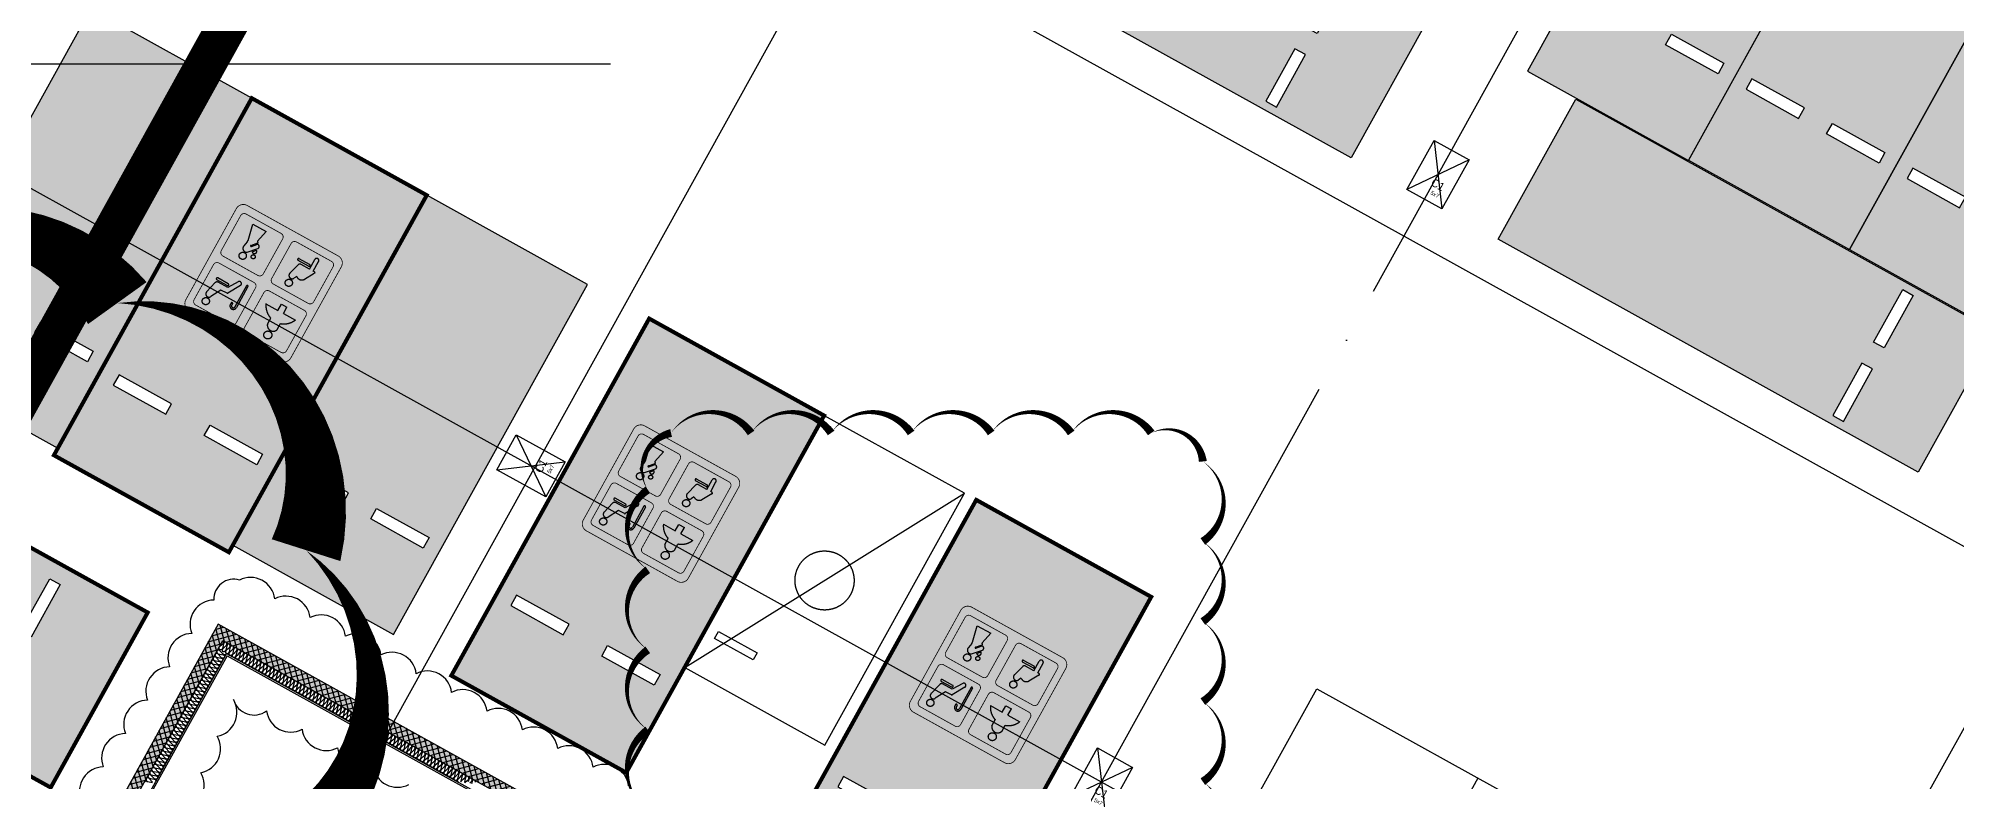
# Model space of a CAD drawing. Header units: millimetres. Extents: x -21000 to 567700, y 435000 to 850800.
# Drawn here: x 247800 to 271770, y 632910 to 642194 of the extents above; entities that cross this region are included whole.
import ezdxf
from ezdxf.xclip import XClip

# ---------------------------------------------------------------- set-up
doc = ezdxf.new("R2010")
doc.units = ezdxf.units.MM
doc.header["$LTSCALE"] = 700
doc.header["$XCLIPFRAME"] = 2
for name, pattern in [('AB_Pbase$0$주차장기둥$0$CEN', [62, 60, -1, 0, -1]), ('HIDDEN', [9.525, 6.35, -3.175]), ('p_구조전체평면도중심선$0$AB_Pbase$0$HIDDEN', [9.525, 6.35, -3.175])]:
    doc.linetypes.add(name, pattern=pattern)
doc.layers.get('0').update_dxf_attribs({"color": 2})
doc.layers.get('Defpoints').update_dxf_attribs({"color": 171})
for name, color, linetype in [('AB_Pbase$0$ELE8', 8, 'Continuous'), ('AB_Pbase$0$FIN', 6, 'Continuous'), ('AB_Pbase$0$INS', 8, 'Continuous'), ('AB_Pbase$0$WAL', 3, 'Continuous'), ('AB_Pbase$0$경량벽체 세대창고 모듈', 4, 'HIDDEN'), ('AB_Pbase$0$주차(경형)', 9, 'Continuous'), ('AB_Pbase$0$주차-sol', 254, 'Continuous'), ('AB_Pbase$0$주차-여행', 221, 'Continuous'), ('AB_Pbase$0$주차-일반', 9, 'Continuous'), ('AB_Pbase$0$주차-장애인', 8, 'Continuous'), ('AB_Pbase$0$주차장기둥$0$CEN_P', 244, 'AB_Pbase$0$주차장기둥$0$CEN'), ('LEVEL', 3, 'Continuous'), ('p_구조전체평면도중심선$0$# 공구분할', 3, 'Continuous'), ('rev_190108', 230, 'Continuous')]:
    doc.layers.add(name, color=color, linetype=linetype)
doc.layers.add('AB_Pbase$0$주차-카운터', color=151, linetype='Continuous', plot=False)
doc.layers.add('AB_Pbase$0$주차장기둥$0$DEFPOINT', color=247, linetype='Continuous', plot=False)
doc.styles.add('AB_Pbase$0$주차장기둥$0$맑은 고딕', font='')
doc.styles.get('AB_Pbase$0$주차장기둥$0$맑은 고딕').set_extended_font_data('Dotum')

# ---------------------------------------------------------------- blocks, each defined once
blk = doc.blocks.new('B')
at = {"layer": 'LEVEL'}
for p, q in [((-563, 2838), (-563, -362)), ((-2163, 1238), (9382, 1238))]:
    blk.add_line(p, q, dxfattribs=at)
blk.add_circle((-563, 1238), 800, dxfattribs=at)
for points in [[(-563, 438), (-563, 2038), (237, 1238), (-1363, 1238)], [(-1363, 1238), (-563, 2038), (-1350, 1379), (-702, 2025)], [(-1350, 1379), (-702, 2025), (-1315, 1515), (-836, 1989)], [(-1315, 1515), (-836, 1989), (-1251, 1647), (-966, 1928)], [(-1251, 1647), (-966, 1928), (-1177, 1752), (-1076, 1852)], [(-563, 438), (237, 1238), (-421, 450), (225, 1099)], [(-421, 450), (225, 1099), (-286, 486), (189, 964)], [(-286, 486), (189, 964), (-154, 549), (127, 835)], [(-154, 549), (127, 835), (-49, 623), (51, 724)]]:
    blk.add_solid(points, dxfattribs=at)
blk = doc.blocks.new('AB_Pbase$0$주차장기둥$0$cen 2bl 지하')
at = {"layer": 'AB_Pbase$0$주차장기둥$0$CEN_P', "color": 5}
for p, q in [((-64186, 73137), (-64186, 259453)), ((-46986, 107083), (-46986, 259389)), ((-56086, 71997), (-56086, 125025)), ((-127186, 116183), (-38181, 116183)), ((-136841, 108383), (-46986, 108383))]:
    blk.add_line(p, q, dxfattribs=at)
blk = doc.blocks.new('AB_Pbase$0$주차장기둥$0$p기둥 5x7')
blk.add_lwpolyline([(-250, 350), (250, 350), (250, -350), (-250, -350)], close=True)
at = {"layer": 'AB_Pbase$0$주차장기둥$0$DEFPOINT'}
for p, q in [((250, 350), (-250, -350)), ((-250, 350), (250, -350))]:
    blk.add_line(p, q, dxfattribs=at)
at = {"layer": 'AB_Pbase$0$주차장기둥$0$DEFPOINT', "color": 6, "style": 'AB_Pbase$0$주차장기둥$0$맑은 고딕'}
for s, height, p in [('C1', 100, (-24, -160)), ('5x7', 50, (29, -259))]:
    blk.add_text(s, height=height, rotation=0, dxfattribs=at).set_placement(p)
blk = doc.blocks.new('AB_Pbase$0$주차장기둥')
for name, p, rotation in [('AB_Pbase$0$주차장기둥$0$cen 2bl 지하', (36992, -11667), 1.99999810188403), ('AB_Pbase$0$주차장기둥$0$p기둥 5x7', (-23145, 103363), 1.999998101883721), ('AB_Pbase$0$주차장기둥$0$p기둥 5x7', (-22842, 94693), 1.999998101883667), ('AB_Pbase$0$주차장기둥$0$p기둥 5x7', (-30987, 94408), 91.99999810188433)]:
    blk.add_blockref(name, p, dxfattribs=dict(rotation=rotation))
blk = doc.blocks.new('AB_Pbase$0$AB_Pbase-C1BCB056C')
at = {"layer": 'AB_Pbase$0$주차-여행'}
h = blk.add_hatch(color=170, dxfattribs=at)
h.dxf.hatch_style = 1
edge = h.paths.add_edge_path()
edge.add_line((105, 5), (1405, 5))
edge.add_arc((1405, 105), 100, 270, 360)
edge.add_line((1505, 105), (1505, 1405))
edge.add_arc((1405, 1405), 100, 0, 90)
edge.add_line((1405, 1505), (105, 1505))
edge.add_arc((105, 1405), 100, 90, 180)
edge.add_line((5, 1405), (5, 105))
edge.add_arc((105, 105), 100, 180, 270)
h = blk.add_hatch(color=255, dxfattribs=at)
h.dxf.hatch_style = 1
h.paths.add_polyline_path([(465, 1094), (465, 1180, 0.714286), (325, 1180), (325, 1094, 0.219224), (185, 965), (355, 965), (355, 875), (435, 875), (435, 965), (605, 965, 0.219224)])
h.paths.add_polyline_path([(445, 1295, 1), (345, 1295, 1)])
h.paths.add_polyline_path([(905, 1187), (905, 887, 1), (925, 887), (925, 1187, -1), (970, 1187), (970, 1167, 1), (990, 1167), (990, 1187, 1)])
h.paths.add_polyline_path([(1323, 1301, 1), (1233, 1301, 1)])
h.paths.add_polyline_path([(1326, 1193, 0.878579), (1252, 1222), (1178, 1090), (1094, 1086, 0.258599), (1086, 1081), (994, 920, 0.979199), (1041, 893), (1120, 1020), (1258, 1020, 0.342105), (1287, 1042)])
h.paths.add_polyline_path([(1288, 1000), (1138, 1000, 1), (1138, 975), (1288, 975, 1)], flags=17)
h.paths.add_polyline_path([(437, 598, 1), (527, 598, 1)])
h.paths.add_polyline_path([(528, 486, 0.88788), (453, 517), (433, 482, 0.415611), (332, 466), (259, 343, 0.192889), (258, 335, 0.480795), (267, 323), (285, 323), (285, 186, 1), (340, 186), (340, 323), (460, 323, 0.335846), (488, 345)])
h.paths.add_polyline_path([(516, 297), (366, 297, 1), (366, 272), (516, 272, 1)], flags=17)
h.paths.add_polyline_path([(1053, 529, 1), (1002, 529, 1)])
h.paths.add_polyline_path([(1071, 480, 1.194973), (1032, 437)])
h.paths.add_polyline_path([(1196, 466, 0.70337), (1123, 516), (1027, 409, 1), (1064, 375), (1111, 428, -1), (1122, 418), (1063, 351, 0.482877), (1064, 343), (1073, 339, -0.332101), (1075, 333), (1040, 174), (1231, 174), (1185, 381, -0.096684), (1185, 402)])
h.paths.add_polyline_path([(1194, 582, 1), (1104, 582, 1)])
at = {"layer": 'AB_Pbase$0$주차-여행', "color": 255}
for p, q in [((1178, 1090), (1252, 1222)), ((355, 965), (185, 965)), ((325, 1180), (325, 1094)), ((355, 965), (355, 875)), ((605, 965), (435, 965)), ((435, 965), (435, 875)), ((465, 1180), (465, 1094)), ((905, 887), (905, 1187)), ((925, 887), (925, 1187)), ((970, 1167), (970, 1187)), ((990, 1167), (990, 1187)), ((994, 920), (1086, 1081)), ((1041, 893), (1120, 1020)), ((1094, 1086), (1178, 1090)), ((1120, 1020), (1258, 1020)), ((1138, 1000), (1288, 1000)), ((1138, 975), (1288, 975)), ((1287, 1042), (1326, 1193)), ((435, 875), (355, 875)), ((433, 482), (453, 517)), ((528, 486), (488, 345)), ((1123, 516), (1027, 409)), ((1071, 480), (1032, 437)), ((257, 333), (257, 338)), ((259, 343), (332, 466)), ((267, 323), (285, 323)), ((285, 323), (285, 186)), ((340, 323), (460, 323)), ((340, 323), (340, 186)), ((366, 297), (516, 297)), ((366, 272), (516, 272)), ((1075, 333), (1040, 174)), ((1122, 418), (1063, 351)), ((1111, 428), (1064, 375)), ((1073, 339), (1064, 343)), ((1185, 402), (1196, 466)), ((1185, 381), (1231, 174)), ((1231, 174), (1040, 174))]:
    blk.add_line(p, q, dxfattribs=at)
at = {"layer": 'AB_Pbase$0$주차-여행', "color": 255, "const_width": 10}
for points in [[(105, 5), (1405, 5, 0.414214), (1505, 105), (1505, 1405, 0.414214), (1405, 1505), (105, 1505, 0.414214), (5, 1405), (5, 105, 0.414214)], [(145, 805), (645, 805, 0.414214), (695, 855), (695, 1355, 0.414214), (645, 1405), (145, 1405, 0.414214), (95, 1355), (95, 855, 0.414214)], [(865, 805), (1365, 805, 0.414214), (1415, 855), (1415, 1355, 0.414214), (1365, 1405), (865, 1405, 0.414214), (815, 1355), (815, 855, 0.414214)], [(145, 105), (645, 105, 0.414214), (695, 155), (695, 655, 0.414214), (645, 705), (145, 705, 0.414214), (95, 655), (95, 155, 0.414214)], [(865, 105), (1365, 105, 0.414214), (1415, 155), (1415, 655, 0.414214), (1365, 705), (865, 705, 0.414214), (815, 655), (815, 155, 0.414214)]]:
    blk.add_lwpolyline(points, format="xyb", close=True, dxfattribs=at)
at = {"layer": 'AB_Pbase$0$주차-여행', "color": 255}
for centre, radius in [((395, 1295), 50), ((1278, 1301), 45), ((482, 598), 45), ((1028, 529), 25.7), ((1149, 582), 45)]:
    blk.add_circle(centre, radius, dxfattribs=at)
for centre, radius, start, end in [((395, 1156), 74, 18.9246, 161.0754), ((948, 1187), 42.5, 0, 180), ((948, 1187), 22.5, 0, 180), ((1287, 1203), 40, 345.5444, 150.7519), ((395, 877), 227, 107.9202, 157.3801), ((395, 877), 227, 22.6199, 72.0798), ((980, 1167), 10, 180, 0), ((1094, 1076), 10, 92.4323, 150.4282), ((1138, 987), 12.5, 90, 270), ((1258, 1050), 30, 270, 345.5444), ((1288, 987), 12.5, 270, 90), ((915, 887), 10, 180, 0), ((1018, 907), 27, 150.4282, 328.0196), ((391, 424), 72.3, 54.3449, 144.618), ((489, 497), 41, 344.2578, 150.6627), ((1048, 462), 29, 37.898, 238.2024), ((1151, 478), 46.8, 345.409, 125.8947), ((267, 338), 10, 149.0416, 180), ((267, 333), 10, 180, 270), ((366, 284), 12.5, 90, 270), ((460, 353), 30, 270, 344.2578), ((516, 284), 12.5, 270, 90), ((1046, 392), 25, 138.0502, 318.0502), ((1066, 348), 5, 138.0502, 241.1496), ((1070, 334), 5, 347.664, 61.1496), ((1117, 423), 7.5, 318.0502, 138.0502), ((1239, 393), 55, 170.2464, 192.336), ((312, 186), 27.5, 180, 0)]:
    blk.add_arc(centre, radius, start, end, dxfattribs=at)
blk = doc.blocks.new('AB_Pbase$0$AB_Pbase-여행주차_')
at = {"layer": 'AB_Pbase$0$주차-sol'}
h = blk.add_hatch(color=252, dxfattribs=at)
h.paths.add_polyline_path([(54378012, -70102334), (54378012, -70097234), (54375512, -70097234), (54375512, -70102334)])
h.paths.add_polyline_path([(54377037, -70098359), (54377037, -70098509), (54377787, -70098509), (54377787, -70098359)], flags=16)
h.paths.add_polyline_path([(54376487, -70098359), (54376487, -70098509), (54375737, -70098509), (54375737, -70098359)], flags=16)
at = {"layer": 'AB_Pbase$0$주차-여행', "const_width": 50}
blk.add_lwpolyline([(54378012, -70102334), (54378012, -70097234), (54375512, -70097234), (54375512, -70102334)], close=True, dxfattribs=at)
at = {"layer": 'AB_Pbase$0$주차-여행', "color": 5, "ltscale": 600}
for points in [[(54376487, -70098359), (54376487, -70098509), (54375737, -70098509), (54375737, -70098359)], [(54377037, -70098359), (54377037, -70098509), (54377787, -70098509), (54377787, -70098359)]]:
    blk.add_lwpolyline(points, close=True, dxfattribs=at)
at = {"layer": 'AB_Pbase$0$주차-여행', "xscale": 1.000000000002362, "yscale": 1.000000000002362, "zscale": 1.000000000002362}
blk.add_blockref('AB_Pbase$0$AB_Pbase-C1BCB056C', (54376007, -70101139), dxfattribs=at)
blk = doc.blocks.new('AB_Pbase$0$주차일반')
at = {"layer": 'AB_Pbase$0$주차-sol'}
h = blk.add_hatch(color=254, dxfattribs=at)
h.dxf.hatch_style = 1
h.paths.add_polyline_path([(0, 0), (-2300, 0), (-2300, -5000), (0, -5000)])
h.paths.add_polyline_path([(-200, -3725), (-200, -3875), (-950, -3875), (-950, -3725)], flags=16)
h.paths.add_polyline_path([(-1350, -3725), (-1350, -3875), (-2100, -3875), (-2100, -3725)], flags=16)
at = {"layer": 'AB_Pbase$0$주차-일반', "color": 6}
for points in [[(0, 0), (0, -5000), (-2300, -5000), (-2300, 0)], [(-1350, -3875), (-1350, -3725), (-2100, -3725), (-2100, -3875)], [(-950, -3875), (-950, -3725), (-200, -3725), (-200, -3875)]]:
    blk.add_lwpolyline(points, close=True, dxfattribs=at)
blk = doc.blocks.new('AB_Pbase$0$주차(경형)')
at = {"layer": 'AB_Pbase$0$주차(경형)'}
blk.add_lwpolyline([(2000, -3600), (2000, 0), (0, 0), (0, -3600), (2000, -3600)], dxfattribs=at)
blk.add_lwpolyline([(150, -3000), (700, -3000), (700, -3100), (150, -3100)], close=True, dxfattribs=at)
at = {"layer": 'AB_Pbase$0$주차-카운터', "extrusion": (1.3e-15, -4.51775e-07, 1)}
blk.add_line((0, -3600, 0), (2000, 0), dxfattribs=at)
blk.add_circle((1000, -1800), 369, dxfattribs=at)
blk = doc.blocks.new('AB_Pbase$0$주차-일반(평행)')
at = {"layer": 'AB_Pbase$0$주차-sol'}
h = blk.add_hatch(color=256, dxfattribs=at)
h.dxf.hatch_style = 1
h.paths.add_polyline_path([(0, 0), (0, -2000), (6000, -2000), (6000, 0)])
h.paths.add_polyline_path([(1275, -850), (1125, -850), (1125, -100), (1275, -100)], flags=16)
h.paths.add_polyline_path([(1275, -1150), (1275, -1900), (1125, -1900), (1125, -1150)], flags=16)
at = {"layer": 'AB_Pbase$0$주차-일반', "color": 6}
for points in [[(6000, 0), (0, 0), (0, -2000), (6000, -2000)], [(1125, -850), (1275, -850), (1275, -100), (1125, -100)], [(1125, -1150), (1275, -1150), (1275, -1900), (1125, -1900)]]:
    blk.add_lwpolyline(points, close=True, dxfattribs=at)
blk = doc.blocks.new('AB_Pbase$0$C2FA95CCC')
at = {"layer": 'AB_Pbase$0$주차-장애인'}
for p, q in [((2592, 5000), (2300, 4708)), ((2800, 5000), (2300, 4500)), ((3300, 4668), (2300, 3668)), ((3300, 4460), (2300, 3460)), ((3300, 3628), (2300, 2628)), ((3300, 3421), (2300, 2421)), ((1347, 2209), (1407, 2898)), ((1272, 2788), (1303, 2785)), ((1303, 2785), (1278, 2500)), ((1278, 2500), (930, 2500)), ((930, 2500), (930, 2407)), ((930, 2407), (1270, 2407)), ((1270, 2407), (1261, 2303)), ((1435, 2381), (1442, 2466)), ((3300, 2589), (2300, 1589)), ((785, 2303), (536, 1815)), ((577, 1689), (842, 2209)), ((1261, 2303), (785, 2303)), ((842, 2209), (1347, 2209)), ((3300, 2381), (2300, 1381)), ((415, 1877), (373, 1793)), ((373, 1793), (577, 1689)), ((415, 1877), (536, 1815)), ((679, 1768), (725, 1857)), ((3300, 1549), (2300, 549)), ((3300, 1341), (2300, 341)), ((3300, 509), (2791, 0)), ((3300, 301), (2999, 0))]:
    blk.add_line(p, q, dxfattribs=at)
at = {"layer": 'AB_Pbase$0$주차-장애인', "color": 6}
for p, q in [((2300, 0), (2300, 5000)), ((918, 4069), (218, 4069)), ((218, 4069), (218, 3922)), ((918, 3922), (218, 3922)), ((918, 4069), (918, 3922)), ((1418, 4069), (2118, 4069)), ((1418, 4069), (1418, 3922)), ((1418, 3922), (2118, 3922)), ((2118, 4069), (2118, 3922))]:
    blk.add_line(p, q, dxfattribs=at)
blk.add_lwpolyline([(3300, 0), (3300, 0), (3300, 5000), (0, 5000), (0, 0), (3300, 0)], dxfattribs=at)
at = {"layer": 'AB_Pbase$0$주차-장애인'}
for centre, radius, start, end in [((1286, 2908), 121, 355, 265), ((1168, 2000), 541, 205.4276, 59.4924), ((1168, 2000), 466, 197.9259, 55)]:
    blk.add_arc(centre, radius, start, end, dxfattribs=at)
blk = doc.blocks.new('AB_Pbase$0$pppaaa_1_1')
at = {"layer": 'AB_Pbase$0$주차(경형)', "extrusion": (-0.01218, -0.021973, 0.999684)}
blk.add_blockref('AB_Pbase$0$주차(경형)', (-83740, 682235, -17145), dxfattribs=at)
at = {"layer": 'AB_Pbase$0$주차-여행'}
for p, rotation in [((13824254, -87034420), 150.9999951359076), ((13829220, -87037173), 150.9999951359076), ((87919361, 14209096), 240.9999951355171), ((13833307, -87039438), 150.9999951355166)]:
    blk.add_blockref('AB_Pbase$0$AB_Pbase-여행주차_', p, dxfattribs=dict(at, rotation=rotation))
at = {"layer": 'AB_Pbase$0$주차-일반', "xscale": -1}
for name, p, rotation in [('AB_Pbase$0$주차일반', (268831, 646159), 330.9999951351813), ('AB_Pbase$0$주차-일반(평행)', (265175, 642452), 330.9999951355536), ('AB_Pbase$0$주차일반', (270843, 645044), 330.9999951351813), ('AB_Pbase$0$주차일반', (272855, 643929), 330.9999951351813), ('AB_Pbase$0$주차일반', (248454, 642563), 330.9999951351696), ('AB_Pbase$0$주차-일반(평행)', (272260, 638525), 330.9999951355536), ('AB_Pbase$0$주차일반', (252652, 640235), 330.9999951351696)]:
    blk.add_blockref(name, p, dxfattribs=dict(at, rotation=rotation))
at = {"layer": 'AB_Pbase$0$주차-장애인', "ltscale": 600, "xscale": -1, "rotation": 150.9999951356497}
blk.add_blockref('AB_Pbase$0$C2FA95CCC', (263776, 634069, 0), dxfattribs=at)
blk = doc.blocks.new('AB_Pbase')
at = {"layer": 'AB_Pbase$0$ELE8'}
h = blk.add_hatch(dxfattribs=at)
h.set_pattern_fill('NET', color=256, scale=20, angle=15.182184)
h.paths.add_polyline_path([(242568, 621077), (244589, 619957), (244661, 620088), (242510, 621281), (235028, 607783), (226425, 599184), (258210, 567382), (260268, 566241), (260341, 566372), (258301, 567503), (226637, 599184), (235149, 607692)])
h.paths.add_polyline_path([(247382, 630071), (247513, 629998), (244996, 625457), (246273, 624749), (245111, 622652), (244979, 622725), (246069, 624691), (244792, 625398)])
h.paths.add_polyline_path([(247988, 631164), (247877, 630963), (248008, 630890), (248119, 631092)])
h.paths.add_polyline_path([(255793, 631520), (255866, 631651), (250046, 634877), (248483, 632056), (248614, 631984), (250105, 634673)])
at = {"layer": 'AB_Pbase$0$경량벽체 세대창고 모듈'}
h = blk.add_hatch(dxfattribs=at)
h.set_pattern_fill('격자1', color=256)
h.set_pattern_definition([(360, (0, 0), (0, 1), []), (90, (0, 0), (-1, -1e-16), [])])
h.paths.add_polyline_path([(242568, 621077), (242641, 621208), (242510, 621281), (235028, 607783), (226425, 599184), (258210, 567382), (260268, 566241), (260341, 566372), (258301, 567503), (226637, 599184), (235149, 607692)])
h.paths.add_polyline_path([(247382, 630071), (247513, 629998), (244996, 625457), (246273, 624749), (245111, 622652), (244979, 622725), (246069, 624691), (244792, 625398)])
h.paths.add_polyline_path([(247988, 631164), (247877, 630963), (248008, 630890), (248119, 631092)])
h.paths.add_polyline_path([(255793, 631520), (255866, 631651), (250046, 634877), (248483, 632056), (248614, 631984), (250105, 634673)])
at = {"layer": 'AB_Pbase$0$FIN'}
for p, q in [((250151, 634510), (248729, 631943)), ((250151, 634510), (254979, 631834)), ((250159, 634483), (248736, 631916)), ((250159, 634483), (254952, 631826))]:
    blk.add_line(p, q, dxfattribs=at)
at = {"layer": 'AB_Pbase$0$INS'}
for points in [[(250148, 634504), (250137, 634495), (250123, 634493), (250111, 634500), (250068, 634545), (250057, 634552), (250042, 634550), (250031, 634541), (250029, 634527), (250036, 634514), (250047, 634508), (250109, 634495), (250121, 634489), (250127, 634476), (250125, 634462), (250114, 634453), (250100, 634451), (250088, 634458), (250045, 634503), (250033, 634510), (250019, 634508), (250008, 634499), (250006, 634485), (250012, 634472), (250024, 634466), (250086, 634453), (250097, 634447), (250104, 634434), (250101, 634420), (250091, 634411), (250076, 634409), (250065, 634416), (250022, 634461), (250010, 634468), (249995, 634466), (249985, 634457), (249983, 634443), (249989, 634430), (250001, 634424), (250062, 634411), (250074, 634405), (250080, 634392), (250078, 634378), (250068, 634369), (250053, 634367), (250042, 634374), (249998, 634419), (249987, 634426), (249972, 634424), (249962, 634415), (249959, 634401), (249966, 634388), (249977, 634382), (250039, 634369), (250051, 634363), (250057, 634350), (250055, 634336), (250044, 634327), (250030, 634325), (250018, 634332), (249975, 634377), (249964, 634384), (249949, 634382), (249938, 634373), (249936, 634359), (249943, 634346), (249954, 634340), (250016, 634327), (250027, 634321), (250034, 634308), (250032, 634294), (250021, 634285), (250007, 634283), (249995, 634290), (249952, 634336), (249940, 634342), (249926, 634340), (249915, 634331), (249913, 634317), (249919, 634304), (249931, 634298), (249993, 634285), (250004, 634279), (250011, 634266), (250008, 634252), (249998, 634243), (249983, 634241), (249972, 634248), (249929, 634294), (249917, 634300), (249902, 634298), (249892, 634289), (249890, 634275), (249896, 634262), (249908, 634256), (249969, 634243), (249981, 634237), (249987, 634224), (249985, 634210), (249975, 634201), (249960, 634199), (249948, 634206), (249905, 634252), (249894, 634258), (249879, 634256), (249869, 634247), (249866, 634233), (249873, 634220), (249884, 634214), (249946, 634201), (249958, 634195), (249964, 634182), (249962, 634168), (249951, 634159), (249937, 634157), (249925, 634164), (249882, 634210), (249870, 634216), (249856, 634214), (249845, 634205), (249843, 634191), (249849, 634178), (249861, 634172), (249923, 634159), (249934, 634153), (249941, 634140), (249939, 634126), (249928, 634117), (249913, 634115), (249902, 634122), (249859, 634168), (249847, 634174), (249833, 634172), (249822, 634163), (249820, 634149), (249826, 634136), (249838, 634130), (249900, 634118), (249911, 634111), (249918, 634098), (249915, 634084), (249905, 634075), (249890, 634073), (249879, 634080), (249835, 634126), (249824, 634132), (249809, 634130), (249799, 634121), (249797, 634107), (249803, 634094), (249814, 634088), (249876, 634076), (249888, 634069), (249894, 634056), (249892, 634042), (249881, 634033), (249867, 634031), (249855, 634038), (249812, 634084), (249801, 634090), (249786, 634088), (249775, 634079), (249773, 634065), (249780, 634052), (249791, 634046), (249853, 634034), (249865, 634027), (249871, 634014), (249869, 634000), (249858, 633991), (249844, 633989), (249832, 633996), (249789, 634042), (249777, 634048), (249763, 634047), (249752, 634037), (249750, 634023), (249756, 634010), (249768, 634004), (249830, 633992), (249841, 633985), (249848, 633972), (249846, 633958), (249835, 633949), (249820, 633947), (249809, 633954), (249766, 634000), (249754, 634006), (249740, 634005), (249729, 633995), (249727, 633981), (249733, 633968), (249745, 633962), (249806, 633950), (249818, 633943), (249824, 633930), (249822, 633916), (249812, 633907), (249797, 633905), (249786, 633912), (249742, 633958), (249731, 633964), (249716, 633963), (249706, 633953), (249703, 633939), (249710, 633926), (249721, 633920), (249783, 633908), (249795, 633901), (249801, 633888), (249799, 633874), (249788, 633865), (249774, 633863), (249762, 633870), (249719, 633916), (249708, 633922), (249693, 633921), (249682, 633911), (249680, 633897), (249687, 633884), (249698, 633878), (249760, 633866), (249771, 633859), (249778, 633846), (249776, 633832), (249765, 633823), (249751, 633821), (249739, 633828), (249696, 633874), (249684, 633880), (249670, 633879), (249659, 633869), (249657, 633855), (249663, 633842), (249675, 633836), (249737, 633824), (249748, 633817), (249755, 633804), (249752, 633790), (249742, 633781), (249727, 633779), (249716, 633786), (249673, 633832), (249661, 633838), (249646, 633837), (249636, 633827), (249634, 633814), (249640, 633800), (249652, 633794), (249713, 633782), (249725, 633775), (249731, 633762), (249729, 633748), (249719, 633739), (249704, 633737), (249692, 633744), (249649, 633790), (249638, 633796), (249623, 633795), (249613, 633785), (249610, 633772), (249617, 633758), (249628, 633752), (249690, 633740), (249702, 633733), (249708, 633720), (249706, 633706), (249695, 633697), (249681, 633695), (249669, 633702), (249626, 633748), (249614, 633754), (249600, 633753), (249589, 633743), (249587, 633730), (249594, 633716), (249605, 633710), (249667, 633698), (249678, 633691), (249685, 633678), (249683, 633664), (249672, 633655), (249657, 633654), (249646, 633660), (249603, 633706), (249591, 633712), (249577, 633711), (249566, 633701), (249564, 633688), (249570, 633674), (249582, 633668), (249644, 633656), (249655, 633649), (249662, 633636), (249659, 633622), (249649, 633613), (249634, 633612), (249623, 633618), (249579, 633664), (249568, 633670), (249553, 633669), (249543, 633659), (249541, 633646), (249547, 633632), (249559, 633626), (249620, 633614), (249632, 633607), (249638, 633594), (249636, 633580), (249625, 633571), (249611, 633570), (249599, 633576), (249556, 633622), (249545, 633628), (249530, 633627), (249519, 633617), (249517, 633604), (249524, 633590), (249535, 633584), (249597, 633572), (249609, 633565), (249615, 633552), (249613, 633538), (249602, 633529), (249588, 633528), (249576, 633534), (249533, 633580), (249521, 633586), (249507, 633585), (249496, 633575), (249494, 633562), (249500, 633548), (249512, 633542), (249574, 633530), (249585, 633523), (249592, 633510), (249590, 633496), (249579, 633487), (249564, 633486), (249553, 633492), (249510, 633538), (249498, 633544), (249484, 633543), (249473, 633534), (249471, 633520), (249477, 633506), (249489, 633500), (249550, 633488), (249562, 633481), (249568, 633468), (249566, 633454), (249556, 633445), (249541, 633444), (249530, 633450), (249486, 633496), (249475, 633502), (249460, 633501), (249450, 633492), (249447, 633478), (249454, 633464), (249465, 633458), (249527, 633446), (249539, 633439), (249545, 633426), (249543, 633412), (249532, 633403), (249518, 633402), (249506, 633408), (249463, 633454), (249452, 633460), (249437, 633459), (249426, 633450), (249424, 633436), (249431, 633423), (249442, 633416), (249504, 633404), (249515, 633397), (249522, 633384), (249520, 633370), (249509, 633361), (249495, 633360), (249483, 633366), (249440, 633412), (249428, 633418), (249414, 633417), (249403, 633408), (249401, 633394), (249407, 633381), (249419, 633374), (249481, 633362), (249492, 633355), (249499, 633342), (249496, 633328), (249486, 633319), (249471, 633318), (249460, 633324), (249417, 633370), (249405, 633376), (249390, 633375), (249380, 633366), (249378, 633352), (249384, 633339), (249396, 633332), (249457, 633320), (249469, 633313), (249475, 633300), (249473, 633286), (249463, 633277), (249448, 633276), (249436, 633282), (249393, 633328), (249382, 633334), (249367, 633333), (249357, 633324), (249354, 633310), (249361, 633297), (249372, 633290), (249434, 633278), (249446, 633271), (249452, 633258), (249450, 633244), (249439, 633235), (249425, 633234), (249413, 633240), (249370, 633286), (249358, 633292), (249344, 633291), (249333, 633282), (249331, 633268), (249338, 633255), (249349, 633248), (249411, 633236), (249422, 633229), (249429, 633216), (249427, 633202), (249416, 633193), (249401, 633192), (249390, 633198), (249347, 633244), (249335, 633250), (249321, 633249), (249310, 633240), (249308, 633226), (249314, 633213), (249326, 633206), (249388, 633194), (249399, 633188), (249406, 633174), (249403, 633160), (249393, 633151), (249378, 633150), (249367, 633156), (249323, 633202), (249312, 633208), (249297, 633207), (249287, 633198), (249285, 633184), (249291, 633171), (249303, 633164), (249364, 633152), (249376, 633146), (249382, 633132), (249380, 633118), (249369, 633109), (249355, 633108), (249343, 633114), (249300, 633160), (249289, 633166), (249274, 633165), (249264, 633156), (249261, 633142), (249268, 633129), (249279, 633122), (249341, 633110), (249353, 633104), (249359, 633090), (249357, 633077), (249346, 633067), (249332, 633066), (249320, 633072), (249277, 633118), (249265, 633124), (249251, 633123), (249240, 633114), (249238, 633100), (249244, 633087), (249256, 633080), (249318, 633068), (249329, 633062), (249336, 633048), (249334, 633035), (249323, 633025), (249308, 633024), (249297, 633030), (249254, 633076), (249242, 633082), (249228, 633081), (249217, 633072), (249215, 633058), (249221, 633045), (249233, 633038), (249295, 633026), (249306, 633020), (249312, 633006), (249310, 632993), (249300, 632983), (249285, 632982), (249274, 632988), (249230, 633034), (249219, 633040), (249204, 633039), (249194, 633030), (249191, 633016), (249198, 633003), (249209, 632996), (249271, 632984), (249283, 632978), (249289, 632964), (249287, 632951), (249276, 632941), (249262, 632940), (249250, 632946), (249207, 632992), (249196, 632998), (249181, 632997), (249170, 632988), (249168, 632974), (249175, 632961), (249186, 632954), (249248, 632942), (249260, 632936), (249266, 632922), (249264, 632909)], [(249227, 632904), (249184, 632950), (249172, 632957), (249158, 632955), (249147, 632946), (249145, 632932), (249151, 632919), (249163, 632912), (249225, 632900)], [(249161, 632908), (249149, 632915), (249134, 632913), (249124, 632904)], [(253263, 632903), (253262, 632917), (253253, 632928), (253239, 632930), (253226, 632924), (253220, 632912), (253213, 632881)], [(253192, 632893), (253215, 632915), (253221, 632927), (253221, 632940), (253211, 632951), (253197, 632953), (253184, 632947), (253178, 632935), (253171, 632905)], [(253128, 632894), (253150, 632916), (253173, 632938), (253179, 632950), (253179, 632964), (253169, 632974), (253155, 632977), (253142, 632970), (253136, 632959), (253129, 632928), (253123, 632897)], [(253079, 632906), (253086, 632918), (253108, 632940), (253131, 632962), (253137, 632973), (253137, 632987), (253127, 632998), (253113, 633000), (253100, 632993), (253094, 632982), (253087, 632951), (253081, 632921), (253074, 632909)], [(253048, 632904), (253039, 632915), (253037, 632929), (253044, 632941), (253066, 632963), (253089, 632985), (253095, 632996), (253095, 633010), (253085, 633021), (253071, 633023), (253058, 633017), (253052, 633005), (253045, 632975), (253039, 632944), (253032, 632932), (253020, 632925), (253006, 632928), (252997, 632938), (252995, 632953), (253002, 632964), (253024, 632986), (253047, 633008), (253053, 633020), (253053, 633034), (253043, 633044), (253029, 633046), (253016, 633040), (253010, 633028), (253003, 632998), (252997, 632967), (252990, 632956), (252978, 632949), (252964, 632951), (252955, 632961), (252953, 632976), (252960, 632988), (252982, 633009), (253005, 633031), (253011, 633043), (253011, 633057), (253001, 633067), (252988, 633070), (252974, 633063), (252968, 633052), (252961, 633021), (252955, 632990), (252948, 632979), (252936, 632972), (252922, 632974), (252913, 632985), (252911, 632999), (252918, 633011), (252940, 633033), (252963, 633055), (252969, 633066), (252969, 633080), (252959, 633091), (252946, 633093), (252932, 633086), (252926, 633075), (252919, 633044), (252913, 633014), (252906, 633002), (252894, 632995), (252880, 632997), (252871, 633008), (252869, 633023), (252876, 633034), (252898, 633056), (252921, 633078), (252927, 633089), (252927, 633103), (252917, 633114), (252904, 633116), (252890, 633110), (252884, 633098), (252877, 633068), (252871, 633037), (252864, 633025), (252852, 633018), (252838, 633021), (252829, 633031), (252828, 633046), (252834, 633057), (252856, 633079), (252879, 633101), (252885, 633113), (252885, 633127), (252875, 633137), (252862, 633139), (252848, 633133), (252842, 633121), (252835, 633091), (252829, 633060), (252822, 633049), (252810, 633042), (252796, 633044), (252787, 633055), (252786, 633069), (252792, 633081), (252814, 633103), (252837, 633124), (252843, 633136), (252843, 633150), (252833, 633161), (252820, 633163), (252806, 633156), (252800, 633145), (252793, 633114), (252787, 633084), (252780, 633072), (252768, 633065), (252754, 633067), (252745, 633078), (252744, 633092), (252750, 633104), (252772, 633126), (252795, 633148), (252801, 633159), (252801, 633173), (252791, 633184), (252778, 633186), (252764, 633180), (252758, 633168), (252751, 633137), (252745, 633107), (252738, 633095), (252726, 633088), (252712, 633090), (252703, 633101), (252702, 633116), (252708, 633127), (252730, 633149), (252753, 633171), (252759, 633182), (252759, 633196), (252749, 633207), (252736, 633209), (252722, 633203), (252716, 633191), (252709, 633161), (252703, 633130), (252696, 633119), (252684, 633112), (252670, 633114), (252661, 633124), (252660, 633139), (252666, 633150), (252688, 633172), (252711, 633194), (252717, 633206), (252717, 633220), (252708, 633230), (252694, 633233), (252680, 633226), (252674, 633215), (252667, 633184), (252661, 633153), (252654, 633142), (252642, 633135), (252628, 633137), (252619, 633148), (252618, 633162), (252624, 633174), (252646, 633196), (252669, 633217), (252675, 633229), (252675, 633243), (252666, 633254), (252652, 633256), (252638, 633249), (252632, 633238), (252625, 633207), (252619, 633177), (252612, 633165), (252600, 633158), (252586, 633160), (252577, 633171), (252576, 633185), (252582, 633197), (252604, 633219), (252627, 633241), (252633, 633252), (252633, 633266), (252624, 633277), (252610, 633279), (252597, 633273), (252590, 633261), (252583, 633231), (252577, 633200), (252570, 633188), (252558, 633181), (252544, 633184), (252535, 633194), (252534, 633209), (252540, 633220), (252562, 633242), (252585, 633264), (252591, 633276), (252591, 633290), (252582, 633300), (252568, 633302), (252555, 633296), (252548, 633284), (252541, 633254), (252535, 633223), (252528, 633212), (252516, 633205), (252502, 633207), (252493, 633217), (252492, 633232), (252498, 633244), (252520, 633265), (252543, 633287), (252549, 633299), (252549, 633313), (252540, 633323), (252526, 633326), (252513, 633319), (252506, 633308), (252499, 633277), (252493, 633246), (252486, 633235), (252474, 633228), (252460, 633230), (252451, 633241), (252450, 633255), (252456, 633267), (252478, 633289), (252501, 633311), (252507, 633322), (252507, 633336), (252498, 633347), (252484, 633349), (252471, 633342), (252464, 633331), (252457, 633300), (252451, 633270), (252444, 633258), (252432, 633251), (252418, 633253), (252409, 633264), (252408, 633279), (252414, 633290), (252437, 633312), (252459, 633334), (252465, 633345), (252465, 633359), (252456, 633370), (252442, 633372), (252429, 633366), (252422, 633354), (252416, 633324), (252409, 633293), (252402, 633281), (252390, 633274), (252376, 633277), (252367, 633287), (252366, 633302), (252372, 633313), (252395, 633335), (252417, 633357), (252423, 633369), (252423, 633383), (252414, 633393), (252400, 633395), (252387, 633389), (252380, 633377), (252374, 633347), (252367, 633316), (252360, 633305), (252348, 633298), (252334, 633300), (252325, 633311), (252324, 633325), (252330, 633337), (252353, 633359), (252375, 633380), (252381, 633392), (252381, 633406), (252372, 633417), (252358, 633419), (252345, 633412), (252338, 633401), (252332, 633370), (252325, 633340), (252318, 633328), (252306, 633321), (252292, 633323), (252283, 633334), (252282, 633348), (252288, 633360), (252311, 633382), (252333, 633404), (252339, 633415), (252339, 633429), (252330, 633440), (252316, 633442), (252303, 633436), (252296, 633424), (252290, 633393), (252283, 633363), (252276, 633351), (252264, 633344), (252251, 633346), (252241, 633357), (252240, 633372), (252246, 633383), (252269, 633405), (252291, 633427), (252297, 633438), (252297, 633452), (252288, 633463), (252274, 633465), (252261, 633459), (252254, 633447), (252248, 633417), (252241, 633386), (252235, 633375), (252222, 633368), (252209, 633370), (252199, 633380), (252198, 633395), (252204, 633406), (252227, 633428), (252249, 633450), (252255, 633462), (252255, 633476), (252246, 633486), (252232, 633489), (252219, 633482), (252212, 633471), (252206, 633440), (252199, 633409), (252193, 633398), (252180, 633391), (252167, 633393), (252157, 633404), (252156, 633418), (252162, 633430), (252185, 633452), (252207, 633473), (252213, 633485), (252213, 633499), (252204, 633510), (252190, 633512), (252177, 633505), (252170, 633494), (252164, 633463), (252157, 633433), (252151, 633421), (252138, 633414), (252125, 633416), (252115, 633427), (252114, 633441), (252120, 633453), (252143, 633475), (252165, 633497), (252171, 633508), (252171, 633522), (252162, 633533), (252148, 633535), (252135, 633529), (252128, 633517), (252122, 633486), (252115, 633456), (252109, 633444), (252096, 633437), (252083, 633440), (252073, 633450), (252072, 633465), (252078, 633476), (252101, 633498), (252123, 633520), (252129, 633532), (252129, 633546), (252120, 633556), (252106, 633558), (252093, 633552), (252086, 633540), (252080, 633510), (252073, 633479), (252067, 633468), (252054, 633461), (252041, 633463), (252031, 633473), (252030, 633488), (252036, 633500), (252059, 633521), (252081, 633543), (252087, 633555), (252087, 633569), (252078, 633579), (252064, 633582), (252051, 633575), (252044, 633564), (252038, 633533), (252031, 633502), (252025, 633491), (252012, 633484), (251999, 633486), (251989, 633497), (251988, 633511), (251994, 633523), (252017, 633545), (252039, 633567), (252046, 633578), (252045, 633592), (252036, 633603), (252022, 633605), (252009, 633598), (252002, 633587), (251996, 633556), (251989, 633526), (251983, 633514), (251971, 633507), (251957, 633509), (251947, 633520), (251946, 633535), (251952, 633546), (251975, 633568), (251997, 633590), (252004, 633601), (252003, 633615), (251994, 633626), (251980, 633628), (251967, 633622), (251960, 633610), (251954, 633580), (251947, 633549), (251941, 633537), (251929, 633530), (251915, 633533), (251905, 633543), (251904, 633558), (251910, 633569), (251933, 633591), (251955, 633613), (251962, 633625), (251961, 633639), (251952, 633649), (251938, 633651), (251925, 633645), (251918, 633633), (251912, 633603), (251905, 633572), (251899, 633561), (251887, 633554), (251873, 633556), (251863, 633566), (251862, 633581), (251868, 633593), (251891, 633614), (251913, 633636), (251920, 633648), (251919, 633662), (251910, 633672), (251896, 633675), (251883, 633668), (251876, 633657), (251870, 633626), (251863, 633596), (251857, 633584), (251845, 633577), (251831, 633579), (251821, 633590), (251820, 633604), (251826, 633616), (251849, 633638), (251871, 633660), (251878, 633671), (251877, 633685), (251868, 633696), (251854, 633698), (251841, 633692), (251834, 633680), (251828, 633649), (251821, 633619), (251815, 633607), (251803, 633600), (251789, 633602), (251779, 633613), (251778, 633628), (251784, 633639), (251807, 633661), (251829, 633683), (251836, 633694), (251835, 633708), (251826, 633719), (251812, 633721), (251799, 633715), (251792, 633703), (251786, 633673), (251779, 633642), (251773, 633631), (251761, 633624), (251747, 633626), (251738, 633636), (251736, 633651), (251742, 633662), (251765, 633684), (251787, 633706), (251794, 633718), (251793, 633732), (251784, 633742), (251770, 633745), (251757, 633738), (251750, 633727), (251744, 633696), (251737, 633665), (251731, 633654), (251719, 633647), (251705, 633649), (251696, 633660), (251694, 633674), (251700, 633686), (251723, 633708), (251745, 633729), (251752, 633741), (251751, 633755), (251742, 633766), (251728, 633768), (251715, 633761), (251708, 633750), (251702, 633719), (251695, 633689), (251689, 633677), (251677, 633670), (251663, 633672), (251654, 633683), (251652, 633697), (251658, 633709), (251681, 633731), (251703, 633753), (251710, 633764), (251709, 633778), (251700, 633789), (251686, 633791), (251673, 633785), (251667, 633773), (251660, 633742), (251653, 633712), (251647, 633700), (251635, 633693), (251621, 633696), (251612, 633706), (251610, 633721), (251616, 633732), (251639, 633754), (251661, 633776), (251668, 633788), (251667, 633802), (251658, 633812), (251644, 633814), (251631, 633808), (251625, 633796), (251618, 633766), (251611, 633735), (251605, 633724), (251593, 633717), (251579, 633719), (251570, 633729), (251568, 633744), (251574, 633756), (251597, 633777), (251619, 633799), (251626, 633811), (251625, 633825), (251616, 633835), (251602, 633838), (251589, 633831), (251583, 633820), (251576, 633789), (251569, 633758), (251563, 633747), (251551, 633740), (251537, 633742), (251528, 633753), (251526, 633767), (251532, 633779), (251555, 633801), (251577, 633823), (251584, 633834), (251583, 633848), (251574, 633859), (251560, 633861), (251547, 633854), (251541, 633843), (251534, 633812), (251527, 633782), (251521, 633770), (251509, 633763), (251495, 633765), (251486, 633776), (251484, 633791), (251490, 633802), (251513, 633824), (251535, 633846), (251542, 633857), (251541, 633871), (251532, 633882), (251518, 633884), (251505, 633878), (251499, 633866), (251492, 633836), (251485, 633805), (251479, 633793), (251467, 633786), (251453, 633789), (251444, 633799), (251442, 633814), (251449, 633825), (251471, 633847), (251493, 633869), (251500, 633881), (251499, 633895), (251490, 633905), (251476, 633907), (251463, 633901), (251457, 633889), (251450, 633859), (251443, 633828), (251437, 633817), (251425, 633810), (251411, 633812), (251402, 633822), (251400, 633837), (251407, 633849), (251429, 633870), (251451, 633892), (251458, 633904), (251457, 633918), (251448, 633928), (251434, 633931), (251421, 633924), (251415, 633913), (251408, 633882), (251401, 633851), (251395, 633840), (251383, 633833), (251369, 633835), (251360, 633846), (251358, 633860), (251365, 633872), (251387, 633894), (251409, 633916), (251416, 633927), (251415, 633941), (251406, 633952), (251392, 633954), (251379, 633948), (251373, 633936), (251366, 633905), (251359, 633875), (251353, 633863), (251341, 633856), (251327, 633858), (251318, 633869), (251316, 633884), (251323, 633895), (251345, 633917), (251367, 633939), (251374, 633950), (251373, 633964), (251364, 633975), (251350, 633977), (251337, 633971), (251331, 633959), (251324, 633929), (251317, 633898), (251311, 633886), (251299, 633879), (251285, 633882), (251276, 633892), (251274, 633907), (251281, 633918), (251303, 633940), (251325, 633962), (251332, 633974), (251331, 633988), (251322, 633998), (251308, 634000), (251295, 633994), (251289, 633983), (251282, 633952), (251275, 633921), (251269, 633910), (251257, 633903), (251243, 633905), (251234, 633916), (251232, 633930), (251239, 633942), (251261, 633964), (251283, 633985), (251290, 633997), (251289, 634011), (251280, 634022), (251266, 634024), (251253, 634017), (251247, 634006), (251240, 633975), (251233, 633945), (251227, 633933), (251215, 633926), (251201, 633928), (251192, 633939), (251190, 633953), (251197, 633965), (251219, 633987), (251241, 634009), (251248, 634020), (251247, 634034), (251238, 634045), (251224, 634047), (251211, 634041), (251205, 634029), (251198, 633998), (251191, 633968), (251185, 633956), (251173, 633949), (251159, 633952), (251150, 633962), (251148, 633977), (251155, 633988), (251177, 634010), (251199, 634032), (251206, 634044), (251205, 634057), (251196, 634068), (251182, 634070), (251169, 634064), (251163, 634052), (251156, 634022), (251149, 633991), (251143, 633980), (251131, 633973), (251117, 633975), (251108, 633985), (251106, 634000), (251113, 634011), (251135, 634033), (251157, 634055), (251164, 634067), (251163, 634081), (251154, 634091), (251140, 634094), (251127, 634087), (251121, 634076), (251114, 634045), (251107, 634014), (251101, 634003), (251089, 633996), (251075, 633998), (251066, 634009), (251064, 634023), (251071, 634035), (251093, 634057), (251116, 634079), (251122, 634090), (251121, 634104), (251112, 634115), (251098, 634117), (251085, 634110), (251079, 634099), (251072, 634068), (251065, 634038), (251059, 634026), (251047, 634019), (251033, 634021), (251024, 634032), (251022, 634046), (251029, 634058), (251051, 634080), (251074, 634102), (251080, 634113), (251079, 634127), (251070, 634138), (251056, 634140), (251043, 634134), (251037, 634122), (251030, 634092), (251023, 634061), (251017, 634049), (251005, 634042), (250991, 634045), (250982, 634055), (250980, 634070), (250987, 634081), (251009, 634103), (251032, 634125), (251038, 634137), (251037, 634151), (251028, 634161), (251014, 634163), (251001, 634157), (250995, 634145), (250988, 634115), (250981, 634084), (250975, 634073), (250963, 634066), (250949, 634068), (250940, 634078), (250938, 634093), (250945, 634105), (250967, 634126), (250990, 634148), (250996, 634160), (250995, 634174), (250986, 634184), (250972, 634187), (250959, 634180), (250953, 634169), (250946, 634138), (250939, 634107), (250933, 634096), (250921, 634089), (250907, 634091), (250898, 634102), (250896, 634116), (250903, 634128), (250925, 634150), (250948, 634172), (250954, 634183), (250953, 634197), (250944, 634208), (250930, 634210), (250917, 634203), (250911, 634192), (250904, 634161), (250897, 634131), (250891, 634119), (250879, 634112), (250865, 634114), (250856, 634125), (250854, 634140), (250861, 634151), (250883, 634173), (250906, 634195), (250912, 634206), (250912, 634220), (250902, 634231), (250888, 634233), (250875, 634227), (250869, 634215), (250862, 634185), (250856, 634154), (250849, 634142), (250837, 634135), (250823, 634138), (250814, 634148), (250812, 634163), (250819, 634174), (250841, 634196), (250864, 634218), (250870, 634230), (250870, 634244), (250860, 634254), (250846, 634256), (250833, 634250), (250827, 634238), (250820, 634208), (250814, 634177), (250807, 634166), (250795, 634159), (250781, 634161), (250772, 634172), (250770, 634186), (250777, 634198), (250799, 634220), (250822, 634241), (250828, 634253), (250828, 634267), (250818, 634278), (250804, 634280), (250791, 634273), (250785, 634262), (250778, 634231), (250772, 634201), (250765, 634189), (250753, 634182), (250739, 634184), (250730, 634195), (250728, 634209), (250735, 634221), (250757, 634243), (250780, 634265), (250786, 634276), (250786, 634290), (250776, 634301), (250762, 634303), (250749, 634297), (250743, 634285), (250736, 634254), (250730, 634224), (250723, 634212), (250711, 634205), (250697, 634207), (250688, 634218), (250686, 634233), (250693, 634244), (250715, 634266), (250738, 634288), (250744, 634299), (250744, 634313), (250734, 634324), (250721, 634326), (250707, 634320), (250701, 634308), (250694, 634278), (250688, 634247), (250681, 634236), (250669, 634229), (250655, 634231), (250646, 634241), (250644, 634256), (250651, 634267), (250673, 634289), (250696, 634311), (250702, 634323), (250702, 634337), (250692, 634347), (250679, 634350), (250665, 634343), (250659, 634332), (250652, 634301), (250646, 634270), (250639, 634259), (250627, 634252), (250613, 634254), (250604, 634265), (250602, 634279), (250609, 634291), (250631, 634313), (250654, 634334), (250660, 634346), (250660, 634360), (250650, 634371), (250637, 634373), (250623, 634366), (250617, 634355), (250610, 634324), (250604, 634294), (250597, 634282), (250585, 634275), (250571, 634277), (250562, 634288), (250560, 634302), (250567, 634314), (250589, 634336), (250612, 634358), (250618, 634369), (250618, 634383), (250608, 634394), (250595, 634396), (250581, 634390), (250575, 634378), (250568, 634348), (250562, 634317), (250555, 634305), (250543, 634298), (250529, 634301), (250520, 634311), (250519, 634326), (250525, 634337), (250547, 634359), (250570, 634381), (250576, 634393), (250576, 634407), (250566, 634417), (250553, 634419), (250539, 634413), (250533, 634401), (250526, 634371), (250520, 634340), (250513, 634329), (250501, 634322), (250487, 634324), (250478, 634334), (250477, 634349), (250483, 634361), (250505, 634382), (250528, 634404), (250534, 634416), (250534, 634430), (250524, 634440), (250511, 634443), (250497, 634436), (250491, 634425), (250484, 634394), (250478, 634363), (250471, 634352), (250459, 634345), (250445, 634347), (250436, 634358), (250435, 634372), (250441, 634384), (250463, 634406), (250486, 634428), (250492, 634439), (250492, 634453), (250482, 634464), (250469, 634466), (250455, 634459), (250449, 634448), (250442, 634417), (250436, 634387), (250429, 634375), (250417, 634368), (250403, 634370), (250394, 634381), (250393, 634396), (250399, 634407), (250421, 634429), (250444, 634451), (250450, 634462), (250450, 634476), (250441, 634487), (250427, 634489), (250413, 634483), (250407, 634471), (250400, 634441), (250394, 634410), (250387, 634398), (250375, 634391), (250361, 634394), (250352, 634404), (250351, 634419), (250357, 634430), (250379, 634452), (250402, 634474), (250408, 634486), (250408, 634500), (250399, 634510), (250385, 634512), (250371, 634506), (250365, 634494), (250358, 634464), (250352, 634433), (250345, 634422), (250333, 634415), (250319, 634417), (250310, 634428), (250309, 634442), (250315, 634454), (250337, 634476), (250360, 634497), (250366, 634509), (250366, 634523), (250357, 634534), (250343, 634536), (250330, 634529), (250323, 634518), (250316, 634487), (250310, 634457), (250303, 634445), (250291, 634438), (250277, 634440), (250268, 634451), (250267, 634465), (250273, 634477), (250295, 634499), (250318, 634521), (250324, 634532), (250324, 634546), (250315, 634557), (250301, 634559), (250288, 634553), (250281, 634541), (250274, 634510), (250268, 634480), (250261, 634468), (250249, 634461), (250235, 634463), (250226, 634474), (250225, 634489), (250231, 634500), (250253, 634522), (250276, 634544), (250282, 634555), (250282, 634569), (250273, 634580), (250259, 634582), (250246, 634576), (250239, 634564), (250232, 634534), (250226, 634503), (250219, 634492), (250207, 634485), (250193, 634487), (250184, 634497), (250183, 634512), (250189, 634523), (250211, 634545), (250234, 634567), (250240, 634579), (250240, 634593), (250231, 634603), (250217, 634606), (250204, 634599), (250197, 634588), (250190, 634557), (250184, 634526), (250177, 634515), (250165, 634508), (250151, 634510), (250142, 634521), (250141, 634535), (250147, 634547), (250169, 634569), (250192, 634590), (250198, 634602), (250198, 634616), (250189, 634627), (250175, 634629), (250162, 634622), (250155, 634611), (250149, 634580), (250142, 634550), (250135, 634538), (250123, 634531), (250109, 634533), (250100, 634544), (250099, 634558), (250105, 634570), (250128, 634592), (250150, 634614), (250156, 634625), (250156, 634639), (250147, 634650), (250133, 634652), (250120, 634646), (250113, 634634), (250107, 634603), (250100, 634573), (250093, 634561), (250081, 634554), (250067, 634557), (250058, 634567), (250057, 634582), (250063, 634593), (250086, 634615), (250108, 634637), (250114, 634649), (250114, 634663), (250105, 634673)]]:
    blk.add_lwpolyline(points, dxfattribs=at)
at = {"layer": 'AB_Pbase$0$WAL'}
for p, q in [((250046, 634877), (248483, 632056)), ((255866, 631651), (250046, 634877)), ((248614, 631984), (250105, 634673)), ((250105, 634673), (255793, 631520))]:
    blk.add_line(p, q, dxfattribs=at)
at = {"rotation": 329.0000000345588}
blk.add_blockref('AB_Pbase$0$주차장기둥', (231893, 539971), dxfattribs=at)
at = {"layer": 'AB_Pbase$0$WAL'}
ref = blk.add_blockref('AB_Pbase$0$pppaaa_1_1', (0, 0), dxfattribs=dict(at, rotation=359.9999999999999))
XClip(ref).set_block_clipping_path([(-396188.9384898804, 0.0133324571), (493845.7278262604, 839949.4046300659)])
blk = doc.blocks.new('p_구조전체평면도중심선')
at = {"layer": 'p_구조전체평면도중심선$0$# 공구분할', "linetype": 'p_구조전체평면도중심선$0$AB_Pbase$0$HIDDEN', "const_width": 500}
blk.add_lwpolyline([(309210, 18850.3), (270750.1, -50533.2), (250830.6, -39491.7), (245194.7, -49659.1), (228248.9, -40265.9), (203564.1, -84798.5), (168629.9, -119714.3)], dxfattribs=at)

msp = doc.modelspace()

# ---------------------------------------------------------------- block references
ref = msp.add_blockref('AB_Pbase', (0, 0))
XClip(ref).set_block_clipping_path([(-0.000000015, 445500.0000000148), (493845.7187941075, 839949.3912975936)])

# ---------------------------------------------------------------- next in the draw order: linework, layer by layer
at = {"layer": 'Defpoints', "color": 30, "true_color": 0xf26722}
msp.add_lwpolyline([(239352, 633572, 0, 900, -0.520567), (241239, 637173, 0, 900, -0.520567), (241239, 637173, 0, 900, -0.520567), (245013, 638845, 0, 900, -0.520567), (245013, 638845, 0, 900, -0.520567), (248787, 638888, 0, 900, -0.520567), (248787, 638888, 0, 900, -0.520567), (251145, 635801, 0, 900, -0.520567), (251145, 635801, 0, 900, -0.520567), (250759, 631943, 0, 900, -0.520567), (250759, 631943, 0, 900, -0.520567), (249001, 628600, 0, 900, -0.520567), (249001, 628600, 0, 900, -0.520567), (246685, 625556, 0, 900, -0.520567), (246685, 625556, 0, 900, -0.520567), (240252, 627056, 0, 900, -0.520567), (240252, 627056, 0, 900, -0.520567), (239352, 633572, 0, 0, 0)], format="xyseb", dxfattribs=at)
at = {"layer": 'Defpoints'}
for points in [[(255175, 632857, 0.520567), (254732, 633090, 0.520567), (254290, 633324, 0.520567), (253848, 633558, 0.520567), (253406, 633791, 0.520567), (252964, 634025, 0.520567), (252522, 634258, 0.520567), (252080, 634492, 0.520567), (251638, 634726, 0.520567), (251196, 634959, 0.520567), (250754, 635193, 0.520567), (250312, 635427, 0.520567), (249993, 635178, 0.520567), (249716, 634761, 0.520567), (249440, 634344, 0.520567), (249164, 633928, 0.520567), (248887, 633511, 0.520567), (248611, 633094, 0.520567), (248334, 632678, 0.520567)], [(249627, 632564, 0.520567), (249830, 633021, 0.520567), (250034, 633477, 0.520567), (250238, 633934, 0.520567), (250651, 633793, 0.520567), (251095, 633563, 0.520567), (251539, 633333, 0.520567), (251983, 633104, 0.520567), (252428, 632874, 0.520567)]]:
    msp.add_lwpolyline(points, format="xyb", dxfattribs=at)
at = {"layer": 'rev_190108'}
msp.add_lwpolyline([(255415, 632556, 0, 100, -0.520567), (255415, 633556, 0, 100, -0.520567), (255415, 634556, 0, 100, -0.520567), (255415, 635556, 0, 100, -0.520567), (255415, 636556, 0, 100, -0.520567), (255706, 637265, 0, 100, -0.520567), (256706, 637265, 0, 100, -0.520567), (257706, 637265, 0, 100, -0.520567), (258706, 637265, 0, 100, -0.520567), (259706, 637265, 0, 100, -0.520567), (260706, 637265, 0, 100, -0.520567), (261706, 637265, 0, 100, -0.520567), (262351, 636909, 0, 100, -0.520567), (262351, 635909, 0, 100, -0.520567), (262351, 634909, 0, 100, -0.520567), (262351, 633909, 0, 100, -0.520567), (262351, 632909, 0, 100, -0.520567), (262351, 631909, 0, 100, -0.520567)], format="xyseb", dxfattribs=at)

# ---------------------------------------------------------------- next in the draw order: block references
msp.add_blockref('p_구조전체평면도중심선', (28406, 694337))
at = {"xscale": 1.399999999999999, "yscale": 1.399999999999999, "zscale": 1.399999999999999}
msp.add_blockref('B', (241813, 640143), dxfattribs=at)

doc.saveas('drawing.dxf')
